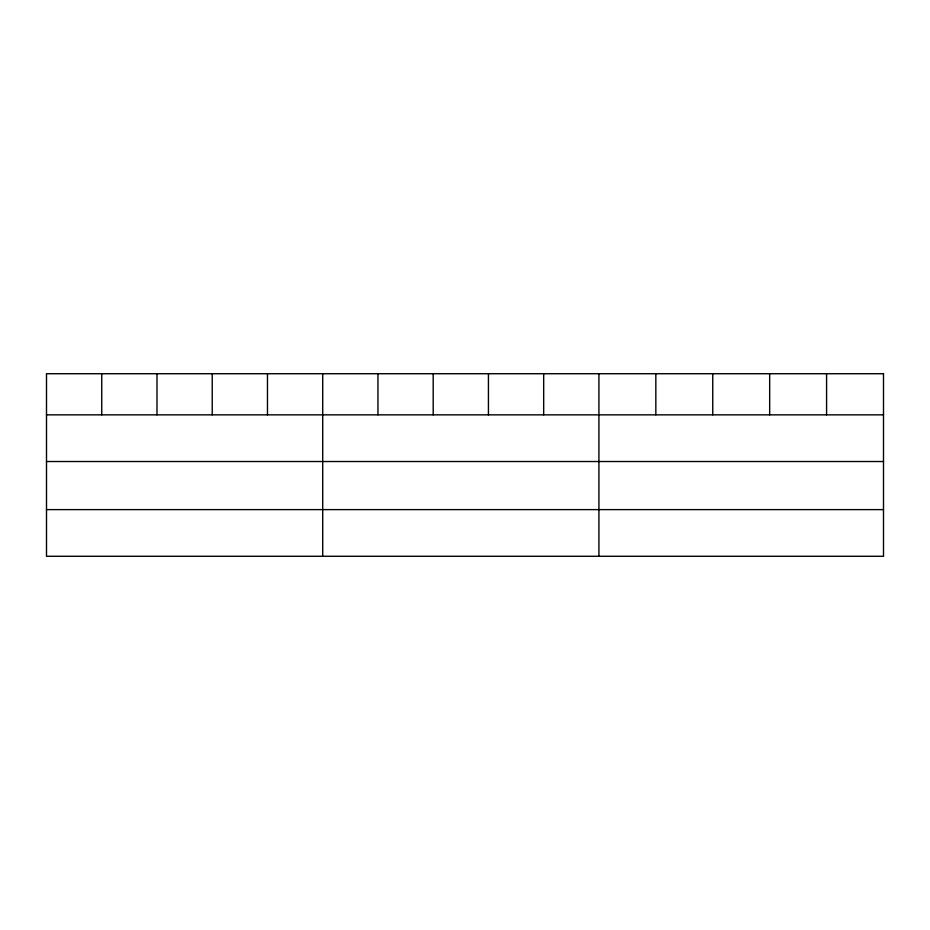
<?xml version="1.0" encoding="UTF-8"?>
<svg xmlns="http://www.w3.org/2000/svg" width="930" height="930" viewBox="0 0 930 930"><rect width="100%" height="100%" fill="white"/><g stroke="black" fill="none" stroke-linecap="round" stroke-linejoin="round"><path stroke-width="1.4" d="M46.5 414.85L883.5 414.85M46.5 461.524L883.5 461.524M46.5 509.617L883.5 509.617M826.584 373.721L826.584 414.85M769.668 373.721L769.668 414.85M712.752 373.721L712.752 414.85M655.836 373.721L655.836 414.85M598.92 373.721L598.92 556.279M543.678 373.721L543.678 414.85M488.436 373.721L488.436 414.85M433.194 373.721L433.194 414.85M377.952 373.721L377.952 414.85M322.71 373.721L322.71 556.279M267.468 373.721L267.468 414.85M212.226 373.721L212.226 414.85M156.984 373.721L156.984 414.85M101.742 373.721L101.742 414.85M883.5 373.721L46.5 373.721L46.5 556.279L883.5 556.279L883.5 373.721"/></g></svg>
